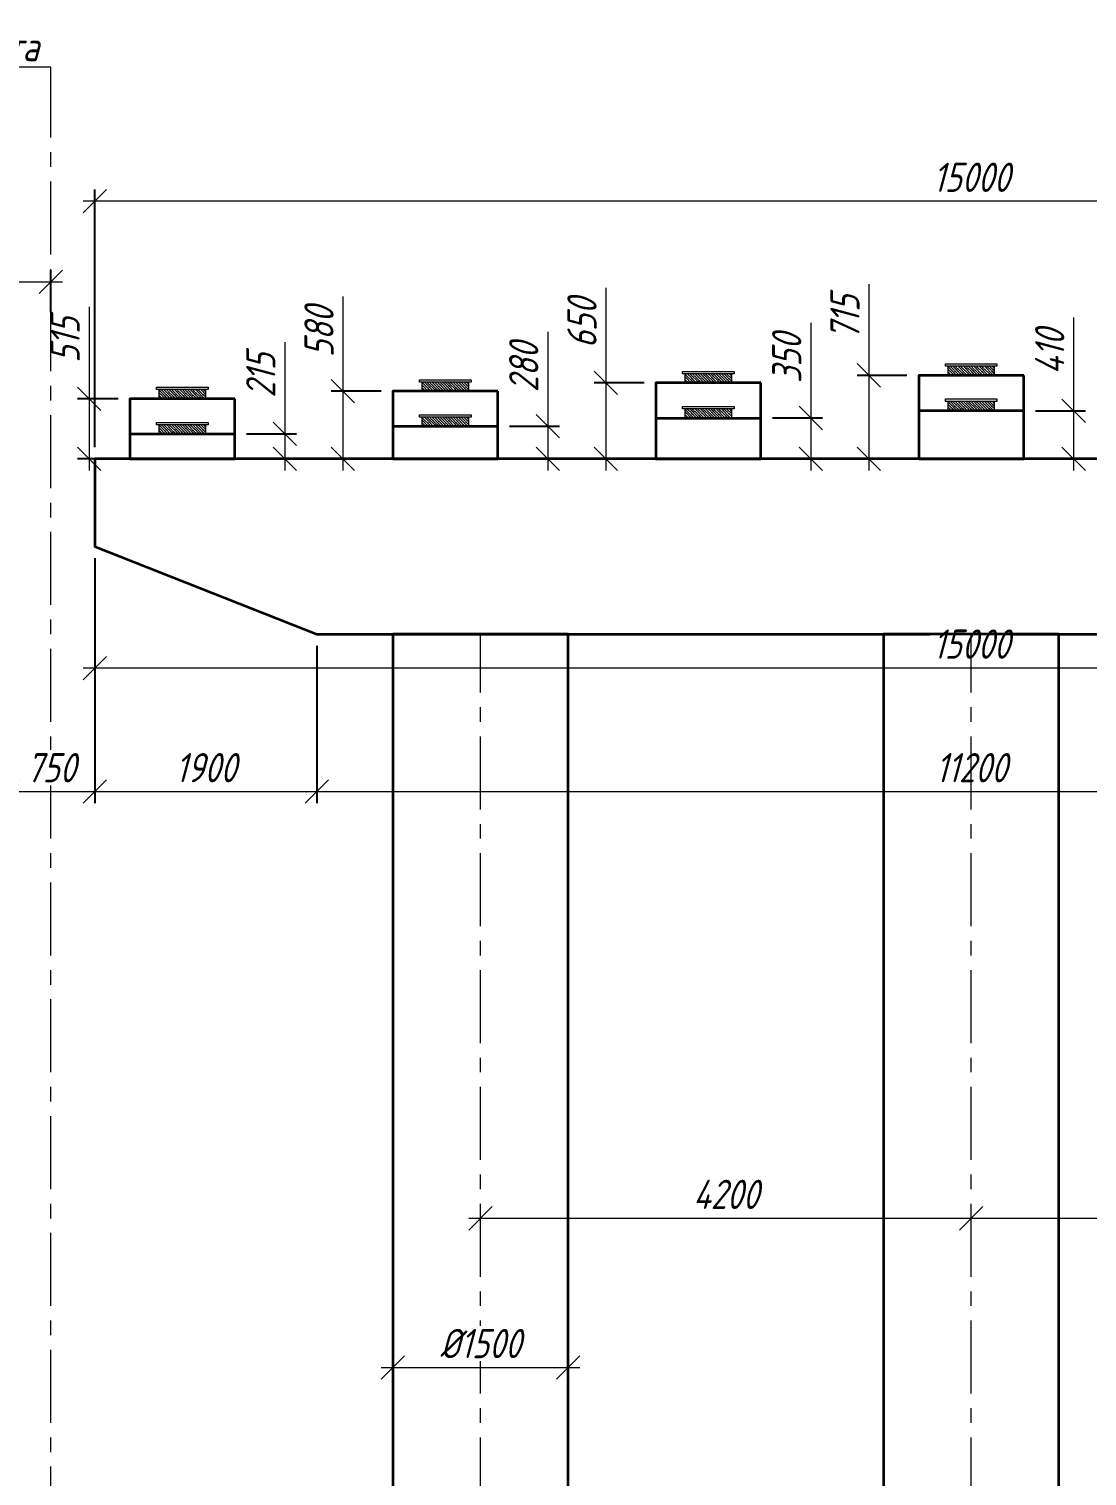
# Model space of a CAD drawing. Header units: millimetres. Extents: x 263685 to 14136308, y -2404013 to 2433772.
# Drawn here: x 7163551 to 7172605, y 830120 to 842506 of the extents above; entities that cross this region are included whole.
import ezdxf
from ezdxf import colors
from ezdxf.entities.mleader import LeaderData, LeaderLine
from ezdxf.math import Vec2, Vec3

# ---------------------------------------------------------------- set-up
doc = ezdxf.new("R2010")
doc.units = ezdxf.units.MM
doc.linetypes.add('осевая', pattern=[2, 1.25, -0.25, 0.25, -0.25])
for name, color, linetype, lineweight in [('04_Невидимые', 3, 'Continuous', 13), ('1-Бетон', 106, 'Continuous', 35), ('ИС_Выноски', 3, 'Continuous', 18), ('ИС_Ось', 3, 'осевая', 18), ('ИС_Размер', 3, 'Continuous', 18), ('ИС_Штр', 3, 'Continuous', 9)]:
    doc.layers.add(name, color=color, linetype=linetype, lineweight=lineweight)
doc.styles.add('0', font='isocpeur.ttf', dxfattribs={"width": 0.8, "oblique": 15})
doc.styles.add('ISOCPEUR', font='isocpeur.ttf', dxfattribs={"width": 0.8, "oblique": 15, "height": 2.5})
doc.dimstyles.new('М100', dxfattribs={"dimscale": 100, "dimtxt": 2.5, "dimasz": 2, "dimexe": 1, "dimexo": 1, "dimgap": 0.8, "dimtad": 1, "dimdec": 0, "dimzin": 0, "dimdsep": 46, "dimtxsty": '0', "dimblk": 'OBLIQUE', "dimcen": 0.09, "dimdle": 1, "dimclrd": 256, "dimclre": 256, "dimclrt": 256, "dimadec": 4, "dimazin": 0, "dimtfac": 1, "dimtdec": 0, "dimtmove": 1, "dimatfit": 2, "dimfxl": 1, "dimtolj": 1, "dimtzin": 0, "dimlwd": -1, "dimarcsym": 0})

# ---------------------------------------------------------------- blocks, each defined once
blk = doc.blocks.new('_OBLIQUE')
at = {"color": 0, "linetype": 'ByBlock', "lineweight": -2}
blk.add_line((0.5, 0.5), (-0.5, -0.5), dxfattribs=at)
blk = doc.blocks.new('*D1889')
at = {"layer": 'Defpoints', "color": 0, "transparency": 16777216}
for p in [(7164114, 838076), (7163364, 837576), (7164114, 835978)]:
    blk.add_point(p, dxfattribs=at)
at = {"layer": 'ИС_Размер', "lineweight": -2, "transparency": 16777216}
for p, q in [((7164114, 837976), (7164114, 835878)), ((7163364, 837476), (7163364, 835878))]:
    blk.add_line(p, q, dxfattribs=at)
at = {"layer": 'ИС_Размер', "transparency": 16777216}
blk.add_line((7163264, 835978), (7164214, 835978), dxfattribs=at)
at = {"layer": 'ИС_Размер', "transparency": 16777216, "xscale": 200, "yscale": 200, "zscale": 200, "rotation": 180}
blk.add_blockref('_OBLIQUE', (7163364, 835978), dxfattribs=at)
at = {"layer": 'ИС_Размер', "transparency": 16777216, "xscale": 200, "yscale": 200, "zscale": 200}
blk.add_blockref('_OBLIQUE', (7164114, 835978), dxfattribs=at)
at = {"layer": 'ИС_Размер', "transparency": 16777216, "insert": (7163739, 836183), "char_height": 250, "attachment_point": 5, "style": '0', "bg_fill": 3, "box_fill_scale": 1.1, "bg_fill_color": 256, "bg_fill_true_color": 13158600, "bg_fill_transparency": 0}
blk.add_mtext('\\A1;750', dxfattribs=at)
blk = doc.blocks.new('*D1890')
at = {"layer": 'Defpoints', "color": 0, "transparency": 16777216}
for p in [(7164114, 838076), (7179114, 838076), (7164114, 837036)]:
    blk.add_point(p, dxfattribs=at)
at = {"layer": 'ИС_Размер', "lineweight": -2, "transparency": 16777216}
for p, q in [((7164114, 837976), (7164114, 836936)), ((7179114, 837976), (7179114, 836936))]:
    blk.add_line(p, q, dxfattribs=at)
at = {"layer": 'ИС_Размер', "transparency": 16777216}
blk.add_line((7179214, 837036), (7164014, 837036), dxfattribs=at)
at = {"layer": 'ИС_Размер', "transparency": 16777216, "xscale": 200, "yscale": 200, "zscale": 200, "rotation": 180}
blk.add_blockref('_OBLIQUE', (7164114, 837036), dxfattribs=at)
at = {"layer": 'ИС_Размер', "transparency": 16777216, "xscale": 200, "yscale": 200, "zscale": 200}
blk.add_blockref('_OBLIQUE', (7179114, 837036), dxfattribs=at)
at = {"layer": 'ИС_Размер', "transparency": 16777216, "insert": (7171614, 837241), "char_height": 250, "attachment_point": 5, "style": '0', "bg_fill": 3, "box_fill_scale": 1.1, "bg_fill_color": 256, "bg_fill_true_color": 13158600, "bg_fill_transparency": 0}
blk.add_mtext('\\A1;15000', dxfattribs=at)
blk = doc.blocks.new('*D1891')
at = {"layer": 'Defpoints', "color": 0, "transparency": 16777216}
for p in [(7166014, 837326), (7177214, 837326), (7177214, 835978)]:
    blk.add_point(p, dxfattribs=at)
at = {"layer": 'ИС_Размер', "lineweight": -2, "transparency": 16777216}
for p, q in [((7166014, 837226), (7166014, 835878)), ((7177214, 837226), (7177214, 835878))]:
    blk.add_line(p, q, dxfattribs=at)
at = {"layer": 'ИС_Размер', "transparency": 16777216}
blk.add_line((7165914, 835978), (7177314, 835978), dxfattribs=at)
at = {"layer": 'ИС_Размер', "transparency": 16777216, "xscale": 200, "yscale": 200, "zscale": 200, "rotation": 180}
blk.add_blockref('_OBLIQUE', (7166014, 835978), dxfattribs=at)
at = {"layer": 'ИС_Размер', "transparency": 16777216, "xscale": 200, "yscale": 200, "zscale": 200}
blk.add_blockref('_OBLIQUE', (7177214, 835978), dxfattribs=at)
at = {"layer": 'ИС_Размер', "transparency": 16777216, "insert": (7171614, 836183), "char_height": 250, "attachment_point": 5, "style": '0', "bg_fill": 3, "box_fill_scale": 1.1, "bg_fill_color": 256, "bg_fill_true_color": 13158600, "bg_fill_transparency": 0}
blk.add_mtext('\\A1;11200', dxfattribs=at)
blk = doc.blocks.new('*D1892')
at = {"layer": 'Defpoints', "color": 0, "transparency": 16777216}
for p in [(7164114, 838076), (7166014, 837326), (7166014, 835978)]:
    blk.add_point(p, dxfattribs=at)
at = {"layer": 'ИС_Размер', "lineweight": -2, "transparency": 16777216}
for p, q in [((7164114, 837976), (7164114, 835878)), ((7166014, 837226), (7166014, 835878))]:
    blk.add_line(p, q, dxfattribs=at)
at = {"layer": 'ИС_Размер', "transparency": 16777216}
blk.add_line((7164014, 835978), (7166114, 835978), dxfattribs=at)
at = {"layer": 'ИС_Размер', "transparency": 16777216, "xscale": 200, "yscale": 200, "zscale": 200, "rotation": 180}
blk.add_blockref('_OBLIQUE', (7164114, 835978), dxfattribs=at)
at = {"layer": 'ИС_Размер', "transparency": 16777216, "xscale": 200, "yscale": 200, "zscale": 200}
blk.add_blockref('_OBLIQUE', (7166014, 835978), dxfattribs=at)
at = {"layer": 'ИС_Размер', "transparency": 16777216, "insert": (7165064, 836183), "char_height": 250, "attachment_point": 5, "style": '0'}
blk.add_mtext('\\A1;1900', dxfattribs=at)
blk = doc.blocks.new('*D1895')
at = {"layer": 'Defpoints', "color": 0, "transparency": 16777216}
for p in [(7164114, 841031), (7164114, 838826), (7179114, 838826)]:
    blk.add_point(p, dxfattribs=at)
at = {"layer": 'ИС_Размер', "lineweight": -2, "transparency": 16777216}
for p, q in [((7164114, 838926), (7164114, 841131)), ((7179114, 838926), (7179114, 841131))]:
    blk.add_line(p, q, dxfattribs=at)
at = {"layer": 'ИС_Размер', "transparency": 16777216}
blk.add_line((7179214, 841031), (7164014, 841031), dxfattribs=at)
at = {"layer": 'ИС_Размер', "transparency": 16777216, "xscale": 200, "yscale": 200, "zscale": 200, "rotation": 180}
blk.add_blockref('_OBLIQUE', (7164114, 841031), dxfattribs=at)
at = {"layer": 'ИС_Размер', "transparency": 16777216, "xscale": 200, "yscale": 200, "zscale": 200}
blk.add_blockref('_OBLIQUE', (7179114, 841031), dxfattribs=at)
at = {"layer": 'ИС_Размер', "transparency": 16777216, "insert": (7171614, 841236), "char_height": 250, "attachment_point": 5, "style": '0'}
blk.add_mtext('\\A1;15000', dxfattribs=at)
blk = doc.blocks.new('_None')
blk = doc.blocks.new('*D1899')
at = {"layer": 'Defpoints', "color": 0, "transparency": 16777216}
for p in [(7163739, 840342), (7161619, 839982), (7163739, 839982)]:
    blk.add_point(p, dxfattribs=at)
at = {"layer": 'ИС_Размер', "lineweight": -2, "transparency": 16777216}
for p, q in [((7161619, 840082), (7161619, 840442)), ((7163739, 840082), (7163739, 840442))]:
    blk.add_line(p, q, dxfattribs=at)
at = {"layer": 'ИС_Размер', "transparency": 16777216}
blk.add_line((7161519, 840342), (7163839, 840342), dxfattribs=at)
at = {"layer": 'ИС_Размер', "transparency": 16777216, "xscale": 200, "yscale": 200, "zscale": 200, "rotation": 180}
blk.add_blockref('_OBLIQUE', (7161619, 840342), dxfattribs=at)
at = {"layer": 'ИС_Размер', "transparency": 16777216, "xscale": 200, "yscale": 200, "zscale": 200}
blk.add_blockref('_OBLIQUE', (7163739, 840342), dxfattribs=at)
at = {"layer": 'ИС_Размер', "transparency": 16777216, "insert": (7162679, 840547), "char_height": 250, "attachment_point": 5, "style": '0'}
blk.add_mtext('\\A1;2120', dxfattribs=at)
blk = doc.blocks.new('*D1927')
at = {"layer": 'Defpoints', "color": 0, "transparency": 16777216}
for p in [(7165314, 839041), (7165313, 838826), (7165740, 838826)]:
    blk.add_point(p, dxfattribs=at)
at = {"layer": 'ИС_Размер', "transparency": 16777216}
for p, q in [((7165740, 839824), (7165740, 839041)), ((7165740, 839141), (7165740, 838726))]:
    blk.add_line(p, q, dxfattribs=at)
at = {"layer": 'ИС_Размер', "lineweight": -2, "transparency": 16777216}
for p, q in [((7165414, 839041), (7165840, 839041)), ((7165413, 838826), (7165840, 838826))]:
    blk.add_line(p, q, dxfattribs=at)
at = {"layer": 'ИС_Размер', "transparency": 16777216, "xscale": 200, "yscale": 200, "zscale": 200}
for p, rotation in [((7165740, 839041), 90), ((7165740, 838826), 270)]:
    blk.add_blockref('_OBLIQUE', p, dxfattribs=dict(at, rotation=rotation))
at = {"layer": 'ИС_Размер', "transparency": 16777216, "insert": (7165535, 839540), "char_height": 250, "attachment_point": 5, "rotation": 90, "style": '0'}
blk.add_mtext('\\A1;215', dxfattribs=at)
blk = doc.blocks.new('*D1928')
at = {"layer": 'Defpoints', "color": 0, "transparency": 16777216}
for p in [(7167564, 839106), (7167564, 838826), (7167990, 838826)]:
    blk.add_point(p, dxfattribs=at)
at = {"layer": 'ИС_Размер', "transparency": 16777216}
for p, q in [((7167990, 839913), (7167990, 839106)), ((7167990, 839206), (7167990, 838726))]:
    blk.add_line(p, q, dxfattribs=at)
at = {"layer": 'ИС_Размер', "lineweight": -2, "transparency": 16777216}
for p, q in [((7167664, 839106), (7168090, 839106)), ((7167664, 838826), (7168090, 838826))]:
    blk.add_line(p, q, dxfattribs=at)
at = {"layer": 'ИС_Размер', "transparency": 16777216, "xscale": 200, "yscale": 200, "zscale": 200}
for p, rotation in [((7167990, 839106), 90), ((7167990, 838826), 270)]:
    blk.add_blockref('_OBLIQUE', p, dxfattribs=dict(at, rotation=rotation))
at = {"layer": 'ИС_Размер', "transparency": 16777216, "insert": (7167785, 839609), "char_height": 250, "attachment_point": 5, "rotation": 90, "style": '0'}
blk.add_mtext('\\A1;280', dxfattribs=at)
blk = doc.blocks.new('*D1929')
at = {"layer": 'Defpoints', "color": 0, "transparency": 16777216}
for p in [(7169814, 839176), (7169814, 838826), (7170240, 838826)]:
    blk.add_point(p, dxfattribs=at)
at = {"layer": 'ИС_Размер', "transparency": 16777216}
for p, q in [((7170240, 839990), (7170240, 839176)), ((7170240, 839276), (7170240, 838726))]:
    blk.add_line(p, q, dxfattribs=at)
at = {"layer": 'ИС_Размер', "lineweight": -2, "transparency": 16777216}
for p, q in [((7169914, 839176), (7170340, 839176)), ((7169914, 838826), (7170340, 838826))]:
    blk.add_line(p, q, dxfattribs=at)
at = {"layer": 'ИС_Размер', "transparency": 16777216, "xscale": 200, "yscale": 200, "zscale": 200}
for p, rotation in [((7170240, 839176), 90), ((7170240, 838826), 270)]:
    blk.add_blockref('_OBLIQUE', p, dxfattribs=dict(at, rotation=rotation))
at = {"layer": 'ИС_Размер', "transparency": 16777216, "insert": (7170035, 839686), "char_height": 250, "attachment_point": 5, "rotation": 90, "style": '0'}
blk.add_mtext('\\A1;350', dxfattribs=at)
blk = doc.blocks.new('*D1930')
at = {"layer": 'Defpoints', "color": 0, "transparency": 16777216}
for p in [(7172064, 839236), (7172064, 838826), (7172490, 838826)]:
    blk.add_point(p, dxfattribs=at)
at = {"layer": 'ИС_Размер', "transparency": 16777216}
for p, q in [((7172490, 840035), (7172490, 839236)), ((7172490, 839336), (7172490, 838726))]:
    blk.add_line(p, q, dxfattribs=at)
at = {"layer": 'ИС_Размер', "lineweight": -2, "transparency": 16777216}
for p, q in [((7172164, 839236), (7172590, 839236)), ((7172164, 838826), (7172590, 838826))]:
    blk.add_line(p, q, dxfattribs=at)
at = {"layer": 'ИС_Размер', "transparency": 16777216, "xscale": 200, "yscale": 200, "zscale": 200}
for p, rotation in [((7172490, 839236), 90), ((7172490, 838826), 270)]:
    blk.add_blockref('_OBLIQUE', p, dxfattribs=dict(at, rotation=rotation))
at = {"layer": 'ИС_Размер', "transparency": 16777216, "insert": (7172285, 839741), "char_height": 250, "attachment_point": 5, "rotation": 90, "style": '0'}
blk.add_mtext('\\A1;410', dxfattribs=at)
blk = doc.blocks.new('*U2045')
at = {"layer": '1-Бетон'}
blk.add_lwpolyline([(-750, 6000), (750, 6000), (750, -4500), (-750, -4500)], close=True, dxfattribs=at)
at = {"layer": 'ИС_Ось', "ltscale": 500}
blk.add_line((0, -4500), (0, 6000), dxfattribs=at)
blk = doc.blocks.new('*U2044')
at = {"layer": 'ИС_Размер', "color": 0, "linetype": 'ByBlock', "lineweight": -2, "transparency": 16777216}
for p in [(0, 0), (4200, 0), (8400, 0)]:
    blk.add_blockref('*U2045', p, dxfattribs=at)
blk = doc.blocks.new('*D2050')
at = {"layer": 'Defpoints', "color": 0, "transparency": 16777216}
for p in [(7167414, 832326), (7171614, 832326), (7171614, 832326)]:
    blk.add_point(p, dxfattribs=at)
at = {"layer": 'ИС_Размер', "transparency": 16777216}
blk.add_line((7167314, 832326), (7171714, 832326), dxfattribs=at)
at = {"layer": 'ИС_Размер', "transparency": 16777216, "xscale": 200, "yscale": 200, "zscale": 200, "rotation": 180}
blk.add_blockref('_OBLIQUE', (7167414, 832326), dxfattribs=at)
at = {"layer": 'ИС_Размер', "transparency": 16777216, "xscale": 200, "yscale": 200, "zscale": 200}
blk.add_blockref('_OBLIQUE', (7171614, 832326), dxfattribs=at)
at = {"layer": 'ИС_Размер', "transparency": 16777216, "insert": (7169514, 832531), "char_height": 250, "attachment_point": 5, "style": '0', "bg_fill": 3, "box_fill_scale": 1.1, "bg_fill_color": 256, "bg_fill_true_color": 13158600, "bg_fill_transparency": 0}
blk.add_mtext('\\A1;4200', dxfattribs=at)
blk = doc.blocks.new('*D2051')
at = {"layer": 'Defpoints', "color": 0, "transparency": 16777216}
for p in [(7171614, 832326), (7175814, 832326), (7175814, 832326)]:
    blk.add_point(p, dxfattribs=at)
at = {"layer": 'ИС_Размер', "transparency": 16777216}
blk.add_line((7171514, 832326), (7175914, 832326), dxfattribs=at)
at = {"layer": 'ИС_Размер', "transparency": 16777216, "xscale": 200, "yscale": 200, "zscale": 200, "rotation": 180}
blk.add_blockref('_OBLIQUE', (7171614, 832326), dxfattribs=at)
at = {"layer": 'ИС_Размер', "transparency": 16777216, "xscale": 200, "yscale": 200, "zscale": 200}
blk.add_blockref('_OBLIQUE', (7175814, 832326), dxfattribs=at)
at = {"layer": 'ИС_Размер', "transparency": 16777216, "insert": (7173714, 832531), "char_height": 250, "attachment_point": 5, "style": '0', "bg_fill": 3, "box_fill_scale": 1.1, "bg_fill_color": 256, "bg_fill_true_color": 13158600, "bg_fill_transparency": 0}
blk.add_mtext('\\A1;4200', dxfattribs=at)
blk = doc.blocks.new('*D2052')
at = {"layer": 'Defpoints', "color": 0, "transparency": 16777216}
for p in [(7166664, 831239, 5778), (7168164, 831239, 5778), (7168164, 831049)]:
    blk.add_point(p, dxfattribs=at)
at = {"layer": 'ИС_Размер', "lineweight": -2, "transparency": 16777216}
for p, q in [((7166664, 831139), (7166664, 830949)), ((7168164, 831139), (7168164, 830949))]:
    blk.add_line(p, q, dxfattribs=at)
at = {"layer": 'ИС_Размер', "transparency": 16777216}
blk.add_line((7166564, 831049), (7168264, 831049), dxfattribs=at)
at = {"layer": 'ИС_Размер', "transparency": 16777216, "xscale": 200, "yscale": 200, "zscale": 200, "rotation": 180}
blk.add_blockref('_OBLIQUE', (7166664, 831049), dxfattribs=at)
at = {"layer": 'ИС_Размер', "transparency": 16777216, "xscale": 200, "yscale": 200, "zscale": 200}
blk.add_blockref('_OBLIQUE', (7168164, 831049), dxfattribs=at)
at = {"layer": 'ИС_Размер', "transparency": 16777216, "insert": (7167414, 831254), "char_height": 250, "attachment_point": 5, "style": '0', "bg_fill": 3, "box_fill_scale": 1.1, "bg_fill_color": 256, "bg_fill_true_color": 13158600, "bg_fill_transparency": 0}
blk.add_mtext('\\A1;%%C1500', dxfattribs=at)
blk = doc.blocks.new('*D2085')
at = {"layer": 'Defpoints', "color": 0, "transparency": 16777216}
for p in [(7164414, 839341), (7164066, 838826), (7164415, 838826)]:
    blk.add_point(p, dxfattribs=at)
at = {"layer": 'ИС_Размер', "transparency": 16777216}
for p, q in [((7164066, 840128), (7164066, 839341)), ((7164066, 839441), (7164066, 838726))]:
    blk.add_line(p, q, dxfattribs=at)
at = {"layer": 'ИС_Размер', "lineweight": -2, "transparency": 16777216}
for p, q in [((7164314, 839341), (7163966, 839341)), ((7164315, 838826), (7163966, 838826))]:
    blk.add_line(p, q, dxfattribs=at)
at = {"layer": 'ИС_Размер', "transparency": 16777216, "xscale": 200, "yscale": 200, "zscale": 200}
for p, rotation in [((7164066, 839341), 90), ((7164066, 838826), 270)]:
    blk.add_blockref('_OBLIQUE', p, dxfattribs=dict(at, rotation=rotation))
at = {"layer": 'ИС_Размер', "transparency": 16777216, "insert": (7163861, 839844), "char_height": 250, "attachment_point": 5, "rotation": 90, "style": '0'}
blk.add_mtext('\\A1;515', dxfattribs=at)
blk = doc.blocks.new('*D2086')
at = {"layer": 'Defpoints', "color": 0, "transparency": 16777216}
for p in [(7166664, 839406), (7166238, 838826), (7166664, 838826)]:
    blk.add_point(p, dxfattribs=at)
at = {"layer": 'ИС_Размер', "transparency": 16777216}
for p, q in [((7166238, 840217), (7166238, 839406)), ((7166238, 839506), (7166238, 838726))]:
    blk.add_line(p, q, dxfattribs=at)
at = {"layer": 'ИС_Размер', "lineweight": -2, "transparency": 16777216}
for p, q in [((7166564, 839406), (7166138, 839406)), ((7166564, 838826), (7166138, 838826))]:
    blk.add_line(p, q, dxfattribs=at)
at = {"layer": 'ИС_Размер', "transparency": 16777216, "xscale": 200, "yscale": 200, "zscale": 200}
for p, rotation in [((7166238, 839406), 90), ((7166238, 838826), 270)]:
    blk.add_blockref('_OBLIQUE', p, dxfattribs=dict(at, rotation=rotation))
at = {"layer": 'ИС_Размер', "transparency": 16777216, "insert": (7166033, 839913), "char_height": 250, "attachment_point": 5, "rotation": 90, "style": '0'}
blk.add_mtext('\\A1;580', dxfattribs=at)
blk = doc.blocks.new('*D2087')
at = {"layer": 'Defpoints', "color": 0, "transparency": 16777216}
for p in [(7168914, 839476), (7168488, 838826), (7168914, 838826)]:
    blk.add_point(p, dxfattribs=at)
at = {"layer": 'ИС_Размер', "transparency": 16777216}
for p, q in [((7168488, 840290), (7168488, 839476)), ((7168488, 839576), (7168488, 838726))]:
    blk.add_line(p, q, dxfattribs=at)
at = {"layer": 'ИС_Размер', "lineweight": -2, "transparency": 16777216}
for p, q in [((7168814, 839476), (7168388, 839476)), ((7168814, 838826), (7168388, 838826))]:
    blk.add_line(p, q, dxfattribs=at)
at = {"layer": 'ИС_Размер', "transparency": 16777216, "xscale": 200, "yscale": 200, "zscale": 200}
for p, rotation in [((7168488, 839476), 90), ((7168488, 838826), 270)]:
    blk.add_blockref('_OBLIQUE', p, dxfattribs=dict(at, rotation=rotation))
at = {"layer": 'ИС_Размер', "transparency": 16777216, "insert": (7168283, 839987), "char_height": 250, "attachment_point": 5, "rotation": 90, "style": '0'}
blk.add_mtext('\\A1;650', dxfattribs=at)
blk = doc.blocks.new('*D2088')
at = {"layer": 'Defpoints', "color": 0, "transparency": 16777216}
for p in [(7171164, 839541), (7170738, 838826), (7171164, 838826)]:
    blk.add_point(p, dxfattribs=at)
at = {"layer": 'ИС_Размер', "transparency": 16777216}
for p, q in [((7170738, 840320), (7170738, 839541)), ((7170738, 839641), (7170738, 838726))]:
    blk.add_line(p, q, dxfattribs=at)
at = {"layer": 'ИС_Размер', "lineweight": -2, "transparency": 16777216}
for p, q in [((7171064, 839541), (7170638, 839541)), ((7171064, 838826), (7170638, 838826))]:
    blk.add_line(p, q, dxfattribs=at)
at = {"layer": 'ИС_Размер', "transparency": 16777216, "xscale": 200, "yscale": 200, "zscale": 200}
for p, rotation in [((7170738, 839541), 90), ((7170738, 838826), 270)]:
    blk.add_blockref('_OBLIQUE', p, dxfattribs=dict(at, rotation=rotation))
at = {"layer": 'ИС_Размер', "transparency": 16777216, "insert": (7170533, 840036), "char_height": 250, "attachment_point": 5, "rotation": 90, "style": '0'}
blk.add_mtext('\\A1;715', dxfattribs=at)

msp = doc.modelspace()

# ---------------------------------------------------------------- hatches: boundary and pattern name
at = {"layer": 'ИС_Штр', "ltscale": 0.4}
h = msp.add_hatch(dxfattribs=at)
h.set_pattern_fill('ANSI35', color=256, scale=5, angle=90)
h.set_pattern_definition([(135, (20250.178, 5780.753), (-22.4506403, -22.4506403), []), (135, (20250.178, 5803.203), (-22.4506403, -22.4506403), [39.6875, -7.9375, 0, -7.9375])])
h.paths.add_polyline_path([(7169564.061, 839553.5654), (7169164.061, 839553.5654), (7169164.061, 839475.5654), (7169564.061, 839475.5654)])
h = msp.add_hatch(dxfattribs=at)
h.set_pattern_fill('ANSI35', color=256, scale=5, angle=90)
h.set_pattern_definition([(135, (22500.178, 5845.753), (-22.4506403, -22.4506403), []), (135, (22500.178, 5868.203), (-22.4506403, -22.4506403), [39.6875, -7.9375, 0, -7.9375])])
h.paths.add_polyline_path([(7171814.061, 839618.5654), (7171414.061, 839618.5654), (7171414.061, 839540.5654), (7171814.061, 839540.5654)])
h = msp.add_hatch(dxfattribs=at)
h.set_pattern_fill('ANSI35', color=256, scale=5, angle=90)
h.set_pattern_definition([(135, (15750.178, 5645.753), (-22.4506403, -22.4506403), []), (135, (15750.178, 5668.203), (-22.4506403, -22.4506403), [39.6875, -7.9375, 0, -7.9375])])
h.paths.add_polyline_path([(7165064.061, 839418.5654), (7164664.061, 839418.5654), (7164664.061, 839340.5654), (7165064.061, 839340.5654)])
h = msp.add_hatch(dxfattribs=at)
h.set_pattern_fill('ANSI35', color=256, scale=5, angle=90)
h.set_pattern_definition([(135, (18000.178, 5710.753), (-22.4506403, -22.4506403), []), (135, (18000.178, 5733.203), (-22.4506403, -22.4506403), [39.6875, -7.9375, 0, -7.9375])])
h.paths.add_polyline_path([(7167314.061, 839483.5654), (7166914.061, 839483.5654), (7166914.061, 839405.5654), (7167314.061, 839405.5654)])
h = msp.add_hatch(dxfattribs=at)
h.set_pattern_fill('ANSI35', color=256, scale=5, angle=90)
h.set_pattern_definition([(135, (22500.178, 5545.753), (-22.4506403, -22.4506403), []), (135, (22500.178, 5568.203), (-22.4506403, -22.4506403), [39.6875, -7.9375, 0, -7.9375])])
h.paths.add_polyline_path([(7171814.061, 839318.5654), (7171414.061, 839318.5654), (7171414.061, 839240.5654), (7171814.061, 839240.5654)])
h = msp.add_hatch(dxfattribs=at)
h.set_pattern_fill('ANSI35', color=256, scale=5, angle=90)
h.set_pattern_definition([(135, (18000.178, 5410.753), (-22.4506403, -22.4506403), []), (135, (18000.178, 5433.203), (-22.4506403, -22.4506403), [39.6875, -7.9375, 0, -7.9375])])
h.paths.add_polyline_path([(7167314.061, 839183.5654), (7166914.061, 839183.5654), (7166914.061, 839105.5654), (7167314.061, 839105.5654)])
h = msp.add_hatch(dxfattribs=at)
h.set_pattern_fill('ANSI35', color=256, scale=5, angle=90)
h.set_pattern_definition([(135, (20250.178, 5480.753), (-22.4506403, -22.4506403), []), (135, (20250.178, 5503.203), (-22.4506403, -22.4506403), [39.6875, -7.9375, 0, -7.9375])])
h.paths.add_polyline_path([(7169564.061, 839253.5654), (7169164.061, 839253.5654), (7169164.061, 839175.5654), (7169564.061, 839175.5654)])
h = msp.add_hatch(dxfattribs=at)
h.set_pattern_fill('ANSI35', color=256, scale=5, angle=90)
h.set_pattern_definition([(135, (15750.178, 5345.753), (-22.4506403, -22.4506403), []), (135, (15750.178, 5368.203), (-22.4506403, -22.4506403), [39.6875, -7.9375, 0, -7.9375])])
h.paths.add_polyline_path([(7165064.061, 839118.5654), (7164664.061, 839118.5654), (7164664.061, 839040.5654), (7165064.061, 839040.5654)])

# ---------------------------------------------------------------- linework, layer by layer
at = {"layer": '04_Невидимые'}
for points in [[(7169584.061, 839553.5654), (7169144.061, 839553.5654), (7169144.061, 839573.5654), (7169584.061, 839573.5654)], [(7171834.061, 839618.5654), (7171394.061, 839618.5654), (7171394.061, 839638.5654), (7171834.061, 839638.5654)], [(7165084.061, 839418.5654), (7164644.061, 839418.5654), (7164644.061, 839438.5654), (7165084.061, 839438.5654)], [(7167334.061, 839483.5654), (7166894.061, 839483.5654), (7166894.061, 839503.5654), (7167334.061, 839503.5654)], [(7169584.061, 839253.5654), (7169144.061, 839253.5654), (7169144.061, 839273.5654), (7169584.061, 839273.5654)], [(7171834.061, 839318.5654), (7171394.061, 839318.5654), (7171394.061, 839338.5654), (7171834.061, 839338.5654)], [(7167334.061, 839183.5654), (7166894.061, 839183.5654), (7166894.061, 839203.5654), (7167334.061, 839203.5654)], [(7165084.061, 839118.5654), (7164644.061, 839118.5654), (7164644.061, 839138.5654), (7165084.061, 839138.5654)]]:
    msp.add_lwpolyline(points, close=True, dxfattribs=at)
at = {"layer": '1-Бетон'}
for p, q in [((7168914.061, 839175.5654), (7169814.061, 839175.5654)), ((7171164.061, 839240.5654), (7172064.061, 839240.5654)), ((7164414.061, 839040.5654), (7165314.061, 839040.5654)), ((7166664.061, 839105.5654), (7167564.061, 839105.5654))]:
    msp.add_line(p, q, dxfattribs=at)
for points in [[(7172064.061, 839540.5654), (7171164.061, 839540.5654), (7171164.061, 838825.5654), (7172064.061, 838825.5654)], [(7167564.061, 839405.5654), (7166664.061, 839405.5654), (7166664.061, 838825.5654), (7167564.061, 838825.5654)], [(7169814.061, 839475.5654), (7168914.061, 839475.5654), (7168914.061, 838825.5654), (7169814.061, 838825.5654)], [(7165314.061, 839340.5654), (7164414.061, 839340.5654), (7164414.061, 838825.5654), (7165314.061, 838825.5654)], [(7179113.8832, 838825.5654), (7164113.8832, 838825.5654), (7164113.8832, 838075.5654), (7166013.8832, 837325.5654), (7177213.8832, 837325.5654), (7179113.8832, 838075.5654)]]:
    msp.add_lwpolyline(points, close=True, dxfattribs=at)
at = {"layer": 'ИС_Ось', "ltscale": 500}
msp.add_line((7171613.8832, 822825.5948), (7171613.8832, 836825.6318), dxfattribs=at)
msp.add_lwpolyline([(7163738.8832, 819575.5948), (7163738.8832, 841981.9494)], dxfattribs=at)
at = {"layer": 'ИС_Размер'}
for points in [[(7169564.061, 839553.5654), (7169164.061, 839553.5654), (7169164.061, 839475.5654), (7169564.061, 839475.5654), (7169564.061, 839553.5654)], [(7171814.061, 839618.5654), (7171414.061, 839618.5654), (7171414.061, 839540.5654), (7171814.061, 839540.5654), (7171814.061, 839618.5654)], [(7165064.061, 839418.5654), (7164664.061, 839418.5654), (7164664.061, 839340.5654), (7165064.061, 839340.5654), (7165064.061, 839418.5654)], [(7167314.061, 839483.5654), (7166914.061, 839483.5654), (7166914.061, 839405.5654), (7167314.061, 839405.5654), (7167314.061, 839483.5654)], [(7171814.061, 839318.5654), (7171414.061, 839318.5654), (7171414.061, 839240.5654), (7171814.061, 839240.5654), (7171814.061, 839318.5654)], [(7167314.061, 839183.5654), (7166914.061, 839183.5654), (7166914.061, 839105.5654), (7167314.061, 839105.5654), (7167314.061, 839183.5654)], [(7169564.061, 839253.5654), (7169164.061, 839253.5654), (7169164.061, 839175.5654), (7169564.061, 839175.5654), (7169564.061, 839253.5654)], [(7165064.061, 839118.5654), (7164664.061, 839118.5654), (7164664.061, 839040.5654), (7165064.061, 839040.5654), (7165064.061, 839118.5654)]]:
    msp.add_lwpolyline(points, dxfattribs=at)

# ---------------------------------------------------------------- dimensions: what is measured, and where the dimension line sits
dim = msp.add_linear_dim(base=(7164113.8832, 841030.6061), p1=(7179113.8832, 838825.5654), p2=(7164113.8832, 838825.5654), angle=180, dimstyle='М100', dxfattribs=at)
dim.commit()
dim.dimension.update_dxf_attribs({"geometry": '*D1895', "text_midpoint": (7171613.8832, 841235.6061)})
dim = msp.add_linear_dim(base=(7163738.8832, 840342.2706), p1=(7161618.8832, 839982.0158), p2=(7163738.8832, 839982.0158), dimstyle='М100', dxfattribs=at)
dim.commit()
dim.dimension.update_dxf_attribs({"geometry": '*D1899', "text_midpoint": (7162678.8832, 840547.2706)})
for base, p1, p2, picture, middle in [((7168487.7093, 838825.5654), (7168914.061, 839475.5654), (7168914.061, 838825.5654), '*D2087', (7168526.4946, 839986.8087)), ((7170737.7093, 838825.5654), (7171164.061, 839540.5654), (7171164.061, 838825.5654), '*D2088', (7170745.2394, 840036.0367)), ((7166237.7093, 838825.5654), (7166664.061, 839405.5654), (7166664.061, 838825.5654), '*D2086', (7166237.536, 839913.3215)), ((7164065.9449, 838825.5654), (7164414.061, 839340.5654), (7164414.7844, 838825.5654), '*D2085', (7164057.6122, 839844.303)), ((7172490.4127, 838825.5654), (7172064.061, 839235.5654), (7172064.061, 838825.5654), '*D1930', (7172547.4846, 839741.4131)), ((7167990.4127, 838825.5654), (7167564.061, 839105.5654), (7167564.061, 838825.5654), '*D1928', (7168047.4846, 839609.4131)), ((7170240.4127, 838825.5654), (7169814.061, 839175.5654), (7169814.061, 838825.5654), '*D1929', (7170297.4846, 839686.3946)), ((7165739.6894, 838825.5654), (7165314.061, 839040.5654), (7165313.3377, 838825.5654), '*D1927', (7165796.7613, 839540.4131))]:
    dim = msp.add_linear_dim(base=base, p1=p1, p2=p2, angle=90, dimstyle='М100', dxfattribs=at)
    dim.commit()
    dim.dimension.update_dxf_attribs({"geometry": picture, "text_midpoint": middle, "dimtype": 160})

# ---------------------------------------------------------------- leaders
at = {"layer": 'ИС_Выноски'}
ml = msp.add_multileader_mtext('Standard', dxfattribs=at)
ml.set_content('Ось трассы', color=256, style='ISOCPEUR')
ml.set_leader_properties(color=256, linetype='ByLayer', lineweight=-1)
ml.set_arrow_properties(name='NONE')
ml.build(insert=Vec2(0, 0))
ml.multileader.update_dxf_attribs({"text_left_attachment_type": 6, "text_right_attachment_type": 6, "dogleg_length": 0.36, "arrow_head_size": 300, "scale": 50})
ctx = ml.context
ctx.base_point, ctx.scale, ctx.char_height, ctx.arrow_head_size, ctx.landing_gap_size, ctx.plane_origin = Vec3(7160122.6355, 842179.8976), 50, 250, 300, 4.5, Vec3(7168686.8425, 836480.94)
ctx.left_attachment, ctx.right_attachment, ctx.text_align_type = 6, 6, 1
notes = []
notes.append((ctx, [(1, (1, 1, 0), (7161618.8832, 842179.8976), (-1, 0), 40.2604, [(1, [(7161618.8832, 841981.9494)], 0, [])])]))
ctx.mtext.insert, ctx.mtext.width, ctx.mtext.alignment, ctx.mtext.flow_direction = Vec3(7160850.6291, 842504.8976), 2049.625884, 2, 5
ml = msp.add_multileader_mtext('Standard', dxfattribs=at)
ml.set_content('Ось моста', color=256, style='ISOCPEUR')
ml.set_leader_properties(color=256, linetype='ByLayer', lineweight=-1)
ml.set_arrow_properties(name='NONE')
ml.build(insert=Vec2(0, 0))
ml.multileader.update_dxf_attribs({"text_left_attachment_type": 6, "text_right_attachment_type": 6, "dogleg_length": 0.36, "arrow_head_size": 300, "scale": 50})
ctx = ml.context
ctx.base_point, ctx.scale, ctx.char_height, ctx.arrow_head_size, ctx.landing_gap_size, ctx.plane_origin = Vec3(7162362.6355, 842179.8976), 50, 250, 300, 4.5, Vec3(7170806.8425, 836480.94)
ctx.left_attachment, ctx.right_attachment, ctx.text_align_type = 6, 6, 1
notes.append((ctx, [(1, (1, 1, 0), (7163738.8832, 842179.8976), (-1, 0), 40.2604, [(1, [(7163738.8832, 841981.9494)], 0, [])])]))
ctx.mtext.insert, ctx.mtext.width, ctx.mtext.alignment, ctx.mtext.flow_direction = Vec3(7163030.6291, 842479.8976), 2049.625884, 2, 5
for ctx, leaders in notes:
    for number, flags, end, landing, length, lines in leaders:
        leader = LeaderData()
        leader.index, (leader.has_last_leader_line, leader.has_dogleg_vector, leader.attachment_direction) = number, flags
        leader.last_leader_point, leader.dogleg_vector, leader.dogleg_length = Vec3(end), Vec3(landing), length
        for number, points, colour, breaks in lines:
            line = LeaderLine()
            line.index, line.vertices, line.color, line.breaks = number, Vec3.list(points), colors.encode_raw_color(colour), breaks
            leader.lines.append(line)
        ctx.leaders.append(leader)

# ---------------------------------------------------------------- next in the draw order: dimensions: what is measured, and where the dimension line sits
at = {"layer": 'ИС_Размер'}
dim = msp.add_linear_dim(base=(7164113.8832, 837036.1055), p1=(7179113.8618, 838075.5485), p2=(7164113.8832, 838075.5485), angle=180, dimstyle='М100', override={"dimtfill": 1}, dxfattribs=at)
dim.commit()
dim.dimension.update_dxf_attribs({"geometry": '*D1890', "text_midpoint": (7171613.8725, 837241.1055)})

# ---------------------------------------------------------------- next in the draw order: dimensions: what is measured, and where the dimension line sits
dim = msp.add_linear_dim(base=(7166014.061, 835978.1224), p1=(7164113.8832, 838075.5485), p2=(7166014.061, 837325.5485), dimstyle='М100', dxfattribs=at)
dim.commit()
dim.dimension.update_dxf_attribs({"geometry": '*D1892', "text_midpoint": (7165063.9721, 836183.1224)})

# ---------------------------------------------------------------- next in the draw order: dimensions: what is measured, and where the dimension line sits
for base, p1, p2, picture, middle in [((7164113.8832, 835978.1224), (7163363.8618, 837575.5569), (7164113.8832, 838075.5569), '*D1889', (7163738.8725, 836183.1224)), ((7177213.8832, 835978.1224), (7166014.061, 837325.5485), (7177213.8832, 837325.5569), '*D1891', (7171613.9721, 836183.1224))]:
    dim = msp.add_linear_dim(base=base, p1=p1, p2=p2, dimstyle='М100', override={"dimtfill": 1}, dxfattribs=at)
    dim.commit()
    dim.dimension.update_dxf_attribs({"geometry": picture, "text_midpoint": middle})

# ---------------------------------------------------------------- next in the draw order: block references
at = {"layer": 'ИС_Размер', "linetype": 'Continuous', "xscale": -1}
msp.add_blockref('*U2044', (7175813.8832, 831325.6318), dxfattribs=at)

# ---------------------------------------------------------------- next in the draw order: dimensions: what is measured, and where the dimension line sits
at = {"layer": 'ИС_Размер'}
dim = msp.add_linear_dim(base=(7171613.5276, 832325.5986), p1=(7167413.8832, 832325.5986), p2=(7171613.5276, 832325.5986), dimstyle='М100', override={"dimtfill": 1}, dxfattribs=at)
dim.commit()
dim.dimension.update_dxf_attribs({"geometry": '*D2050', "text_midpoint": (7169513.7054, 832530.5986)})
dim = msp.add_linear_dim(base=(7168163.8832, 831048.6327, -5778.159), p1=(7166663.8832, 831239.4428), p2=(7168163.8832, 831239.4428), text='%%C<>', dimstyle='М100', override={"dimtfill": 1}, dxfattribs=at)
dim.commit()
dim.dimension.update_dxf_attribs({"geometry": '*D2052', "text_midpoint": (7167413.8832, 831253.6327, -5778.159)})

# ---------------------------------------------------------------- next in the draw order: dimensions: what is measured, and where the dimension line sits
dim = msp.add_linear_dim(base=(7175813.8832, 832325.5986), p1=(7171613.5276, 832325.5986), p2=(7175813.8832, 832325.5986), dimstyle='М100', override={"dimtfill": 1}, dxfattribs=at)
dim.commit()
dim.dimension.update_dxf_attribs({"geometry": '*D2051', "text_midpoint": (7173713.7054, 832530.5986)})

doc.saveas('drawing.dxf')
